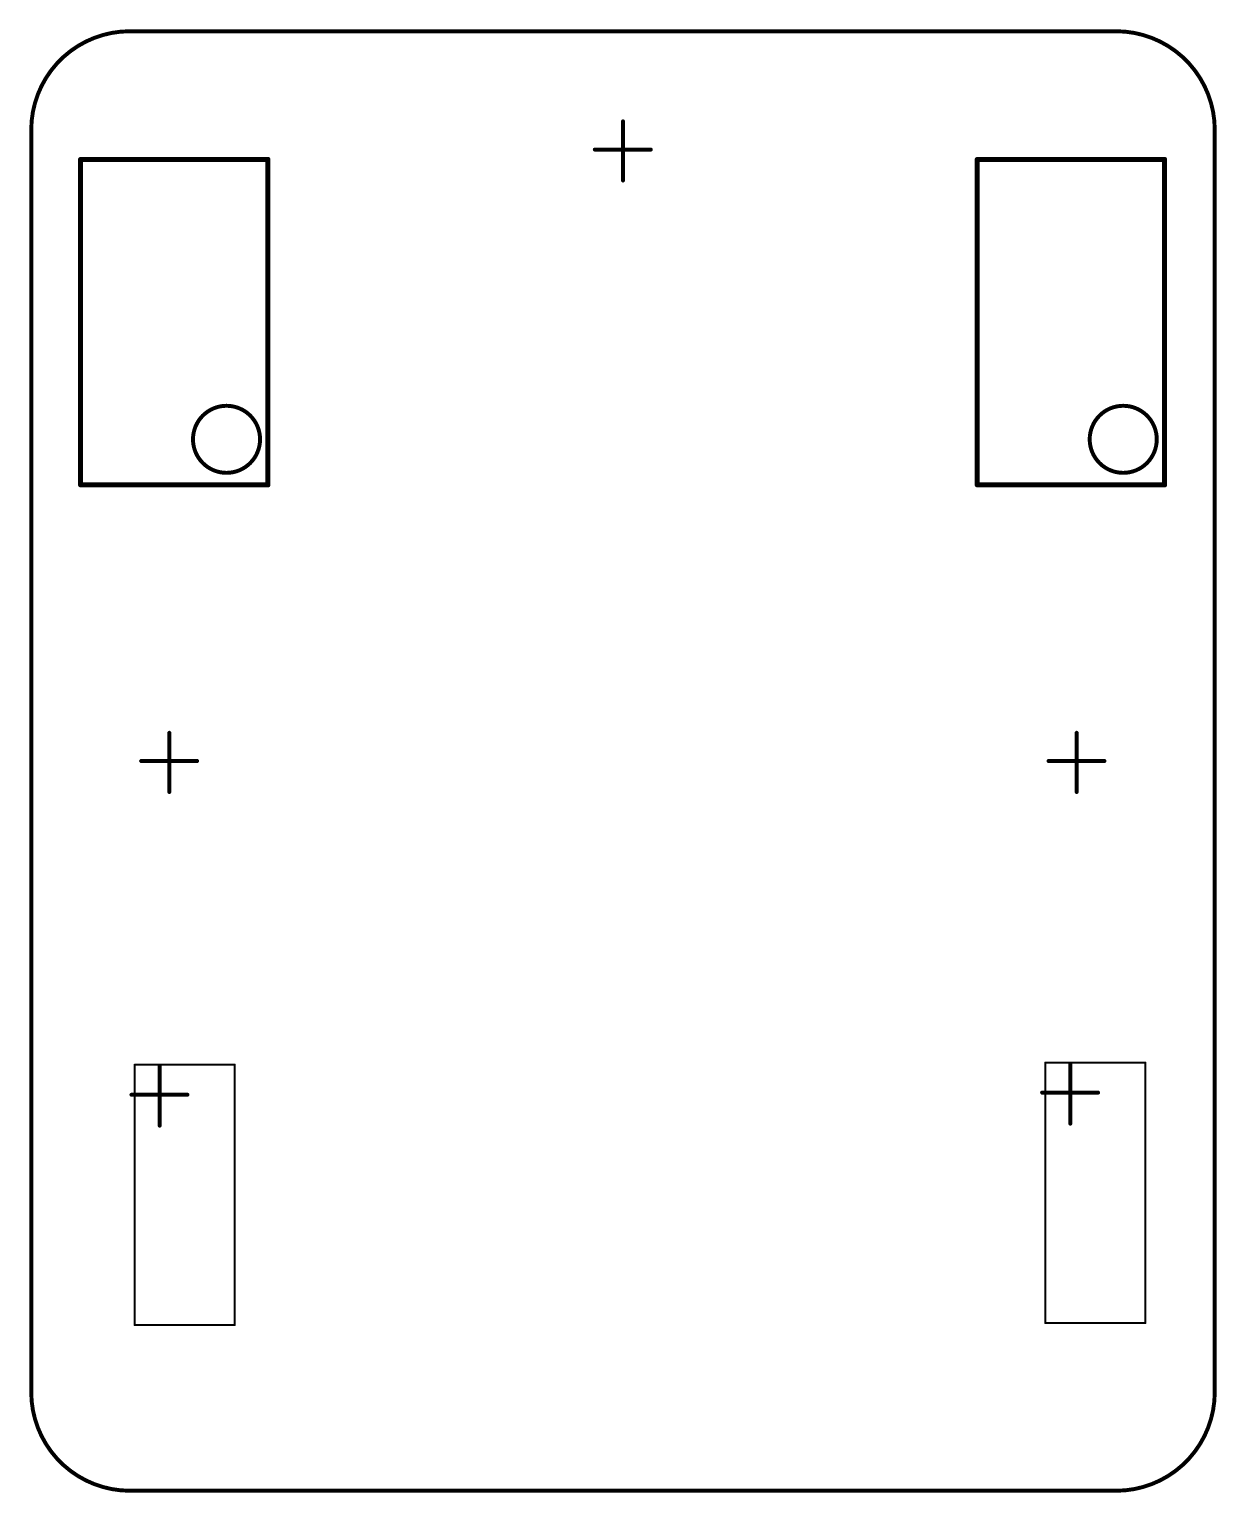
# Model space of a CAD drawing. Header units: inches. Extents: x -0.1 to 60.1, y -0.1 to 74.1.
import ezdxf

# ---------------------------------------------------------------- set-up
doc = ezdxf.new("R2010")
doc.units = ezdxf.units.IN
for name, color, linetype in [('Board', 76, 'Continuous'), ('Mechanical 1', 6, 'Continuous'), ('Mechanical 13', 56, 'Continuous')]:
    doc.layers.add(name, color=color, linetype=linetype)

# ---------------------------------------------------------------- blocks, each defined once
blk = doc.blocks.new('CON2__171977_0002_F_________1_5')
at = {"layer": 'Mechanical 1', "const_width": 0.254}
for points in [[(-3.5, -13), (-3.5, 3.5)], [(-3.5, 3.5), (6, 3.5)], [(6, -13), (6, 3.5)], [(-3.5, -13), (6, -13)]]:
    blk.add_lwpolyline(points, dxfattribs=at)
at = {"layer": 'Mechanical 1'}
for points, const_width in [([(-3.564, 3.5, 1), (-3.437, 3.5, 1)], 0.127), ([(-3.564, 3.5, 1), (-3.437, 3.5, 1)], 0.127), ([(5.937, 3.5, 1), (6.064, 3.5, 1)], 0.127), ([(5.937, 3.5, 1), (6.064, 3.5, 1)], 0.127), ([(5.6, -10.69, 1), (2.2, -10.69, 1)], 0.2), ([(2.15, -10.69, 1), (2.25, -10.69, 1)], 0.1), ([(5.55, -10.69, 1), (5.65, -10.69, 1)], 0.1), ([(-3.564, -13, 1), (-3.437, -13, 1)], 0.127), ([(-3.564, -13, 1), (-3.437, -13, 1)], 0.127), ([(5.937, -13, 1), (6.064, -13, 1)], 0.127), ([(5.937, -13, 1), (6.064, -13, 1)], 0.127)]:
    blk.add_lwpolyline(points, format="xyb", close=True, dxfattribs=dict(at, const_width=const_width))
blk = doc.blocks.new('CON2__171977_0002_F_________1_6')
at = {"layer": 'Mechanical 1', "const_width": 0.254}
for points in [[(-3.5, -13), (-3.5, 3.5)], [(-3.5, 3.5), (6, 3.5)], [(6, -13), (6, 3.5)], [(-3.5, -13), (6, -13)]]:
    blk.add_lwpolyline(points, dxfattribs=at)
at = {"layer": 'Mechanical 1'}
for points, const_width in [([(-3.564, 3.5, 1), (-3.437, 3.5, 1)], 0.127), ([(-3.564, 3.5, 1), (-3.437, 3.5, 1)], 0.127), ([(5.937, 3.5, 1), (6.064, 3.5, 1)], 0.127), ([(5.937, 3.5, 1), (6.064, 3.5, 1)], 0.127), ([(5.6, -10.69, 1), (2.2, -10.69, 1)], 0.2), ([(2.15, -10.69, 1), (2.25, -10.69, 1)], 0.1), ([(5.55, -10.69, 1), (5.65, -10.69, 1)], 0.1), ([(-3.564, -13, 1), (-3.437, -13, 1)], 0.127), ([(-3.564, -13, 1), (-3.437, -13, 1)], 0.127), ([(5.937, -13, 1), (6.064, -13, 1)], 0.127), ([(5.937, -13, 1), (6.064, -13, 1)], 0.127)]:
    blk.add_lwpolyline(points, format="xyb", close=True, dxfattribs=dict(at, const_width=const_width))
blk = doc.blocks.new('MTSW_105_09_G_D_490_B_7')
at = {"layer": 'Mechanical 13', "const_width": 0.1}
for points in [[(-6.6, -2.54), (-6.6, 2.54)], [(6.6, 2.54), (-6.6, 2.54)], [(6.6, -2.54), (6.6, 2.54)], [(6.6, -2.54), (-6.6, -2.54)]]:
    blk.add_lwpolyline(points, dxfattribs=at)
at = {"layer": 'Mechanical 13', "const_width": 0.05}
for points in [[(-6.625, 2.54, 1), (-6.575, 2.54, 1)], [(-6.625, 2.54, 1), (-6.575, 2.54, 1)], [(6.575, 2.54, 1), (6.625, 2.54, 1)], [(6.575, 2.54, 1), (6.625, 2.54, 1)], [(-6.625, -2.54, 1), (-6.575, -2.54, 1)], [(-6.625, -2.54, 1), (-6.575, -2.54, 1)], [(6.575, -2.54, 1), (6.625, -2.54, 1)], [(6.575, -2.54, 1), (6.625, -2.54, 1)]]:
    blk.add_lwpolyline(points, format="xyb", close=True, dxfattribs=at)
blk = doc.blocks.new('MTSW_105_09_G_D_490_B_8')
at = {"layer": 'Mechanical 13', "const_width": 0.1}
for points in [[(-6.6, -2.54), (-6.6, 2.54)], [(6.6, 2.54), (-6.6, 2.54)], [(6.6, -2.54), (6.6, 2.54)], [(6.6, -2.54), (-6.6, -2.54)]]:
    blk.add_lwpolyline(points, dxfattribs=at)
at = {"layer": 'Mechanical 13', "const_width": 0.05}
for points in [[(-6.625, 2.54, 1), (-6.575, 2.54, 1)], [(-6.625, 2.54, 1), (-6.575, 2.54, 1)], [(6.575, 2.54, 1), (6.625, 2.54, 1)], [(6.575, 2.54, 1), (6.625, 2.54, 1)], [(-6.625, -2.54, 1), (-6.575, -2.54, 1)], [(-6.625, -2.54, 1), (-6.575, -2.54, 1)], [(6.575, -2.54, 1), (6.625, -2.54, 1)], [(6.575, -2.54, 1), (6.625, -2.54, 1)]]:
    blk.add_lwpolyline(points, format="xyb", close=True, dxfattribs=at)

msp = doc.modelspace()

# ---------------------------------------------------------------- linework, layer by layer
at = {"layer": 'Board', "const_width": 0.2}
for points in [[(0, 69, -0.414214), (5, 74)], [(55, 74, -0.414214), (60, 69)], [(5, 0, -0.414214), (0, 5)], [(60, 5, -0.414214), (55, 0)]]:
    msp.add_lwpolyline(points, format="xyb", dxfattribs=at)
for points in [[(5, 74), (55, 74)], [(0, 5), (0, 69)], [(60, 5), (60, 69)], [(5, 0), (55, 0)]]:
    msp.add_lwpolyline(points, dxfattribs=at)
at = {"layer": 'Board', "const_width": 0.1}
for points in [[(4.95, 74, 1), (5.05, 74, 1)], [(4.95, 74, 1), (5.05, 74, 1)], [(54.95, 74, 1), (55.05, 74, 1)], [(54.95, 74, 1), (55.05, 74, 1)], [(-0.05, 69, 1), (0.05, 69, 1)], [(-0.05, 69, 1), (0.05, 69, 1)], [(59.95, 69, 1), (60.05, 69, 1)], [(59.95, 69, 1), (60.05, 69, 1)], [(-0.05, 5, 1), (0.05, 5, 1)], [(-0.05, 5, 1), (0.05, 5, 1)], [(59.95, 5, 1), (60.05, 5, 1)], [(59.95, 5, 1), (60.05, 5, 1)], [(4.95, 0, 1), (5.05, 0, 1)], [(4.95, 0, 1), (5.05, 0, 1)], [(54.95, 0, 1), (55.05, 0, 1)], [(54.95, 0, 1), (55.05, 0, 1)]]:
    msp.add_lwpolyline(points, format="xyb", close=True, dxfattribs=at)
at = {"layer": 'Mechanical 1', "const_width": 0.2}
for points in [[(30, 68), (30, 69.43)], [(28.57, 68), (30, 68)], [(30, 66.43), (30, 68)], [(30, 68), (31.41, 68)], [(7, 37), (7, 38.43)], [(53, 37), (53, 38.43)], [(5.57, 37), (7, 37)], [(7, 35.43), (7, 37)], [(7, 37), (8.41, 37)], [(51.57, 37), (53, 37)], [(53, 35.43), (53, 37)], [(53, 37), (54.41, 37)], [(6.51, 20.08), (6.51, 21.51)], [(52.677, 20.185), (52.677, 21.615)], [(5.08, 20.08), (6.51, 20.08)], [(6.51, 20.08), (7.92, 20.08)], [(6.51, 18.51), (6.51, 20.08)], [(51.247, 20.185), (52.677, 20.185)], [(52.677, 18.615), (52.677, 20.185)], [(52.677, 20.185), (54.087, 20.185)]]:
    msp.add_lwpolyline(points, dxfattribs=at)
at = {"layer": 'Mechanical 1', "const_width": 0.1}
for points in [[(29.95, 69.43, 1), (30.05, 69.43, 1)], [(28.52, 68, 1), (28.62, 68, 1)], [(29.95, 68, 1), (30.05, 68, 1)], [(29.95, 68, 1), (30.05, 68, 1)], [(29.95, 68, 1), (30.05, 68, 1)], [(29.95, 68, 1), (30.05, 68, 1)], [(31.36, 68, 1), (31.46, 68, 1)], [(29.95, 66.43, 1), (30.05, 66.43, 1)], [(6.95, 38.43, 1), (7.05, 38.43, 1)], [(52.95, 38.43, 1), (53.05, 38.43, 1)], [(5.52, 37, 1), (5.62, 37, 1)], [(6.95, 37, 1), (7.05, 37, 1)], [(6.95, 37, 1), (7.05, 37, 1)], [(6.95, 37, 1), (7.05, 37, 1)], [(6.95, 37, 1), (7.05, 37, 1)], [(8.36, 37, 1), (8.46, 37, 1)], [(51.52, 37, 1), (51.62, 37, 1)], [(52.95, 37, 1), (53.05, 37, 1)], [(52.95, 37, 1), (53.05, 37, 1)], [(52.95, 37, 1), (53.05, 37, 1)], [(52.95, 37, 1), (53.05, 37, 1)], [(54.36, 37, 1), (54.46, 37, 1)], [(6.95, 35.43, 1), (7.05, 35.43, 1)], [(52.95, 35.43, 1), (53.05, 35.43, 1)], [(6.46, 21.51, 1), (6.56, 21.51, 1)], [(52.627, 21.615, 1), (52.727, 21.615, 1)], [(5.03, 20.08, 1), (5.13, 20.08, 1)], [(6.46, 20.08, 1), (6.56, 20.08, 1)], [(6.46, 20.08, 1), (6.56, 20.08, 1)], [(6.46, 20.08, 1), (6.56, 20.08, 1)], [(6.46, 20.08, 1), (6.56, 20.08, 1)], [(7.87, 20.08, 1), (7.97, 20.08, 1)], [(51.197, 20.185, 1), (51.297, 20.185, 1)], [(52.627, 20.185, 1), (52.727, 20.185, 1)], [(52.627, 20.185, 1), (52.727, 20.185, 1)], [(52.627, 20.185, 1), (52.727, 20.185, 1)], [(52.627, 20.185, 1), (52.727, 20.185, 1)], [(54.037, 20.185, 1), (54.137, 20.185, 1)], [(6.46, 18.51, 1), (6.56, 18.51, 1)], [(52.627, 18.615, 1), (52.727, 18.615, 1)]]:
    msp.add_lwpolyline(points, format="xyb", close=True, dxfattribs=at)

# ---------------------------------------------------------------- block references
for name, p in [('CON2__171977_0002_F_________1_5', (6, 64)), ('CON2__171977_0002_F_________1_6', (51.46, 64))]:
    msp.add_blockref(name, p)
at = {"rotation": 270}
for name, p in [('MTSW_105_09_G_D_490_B_7', (7.78, 15)), ('MTSW_105_09_G_D_490_B_8', (53.947, 15.105))]:
    msp.add_blockref(name, p, dxfattribs=at)

doc.saveas('drawing.dxf')
